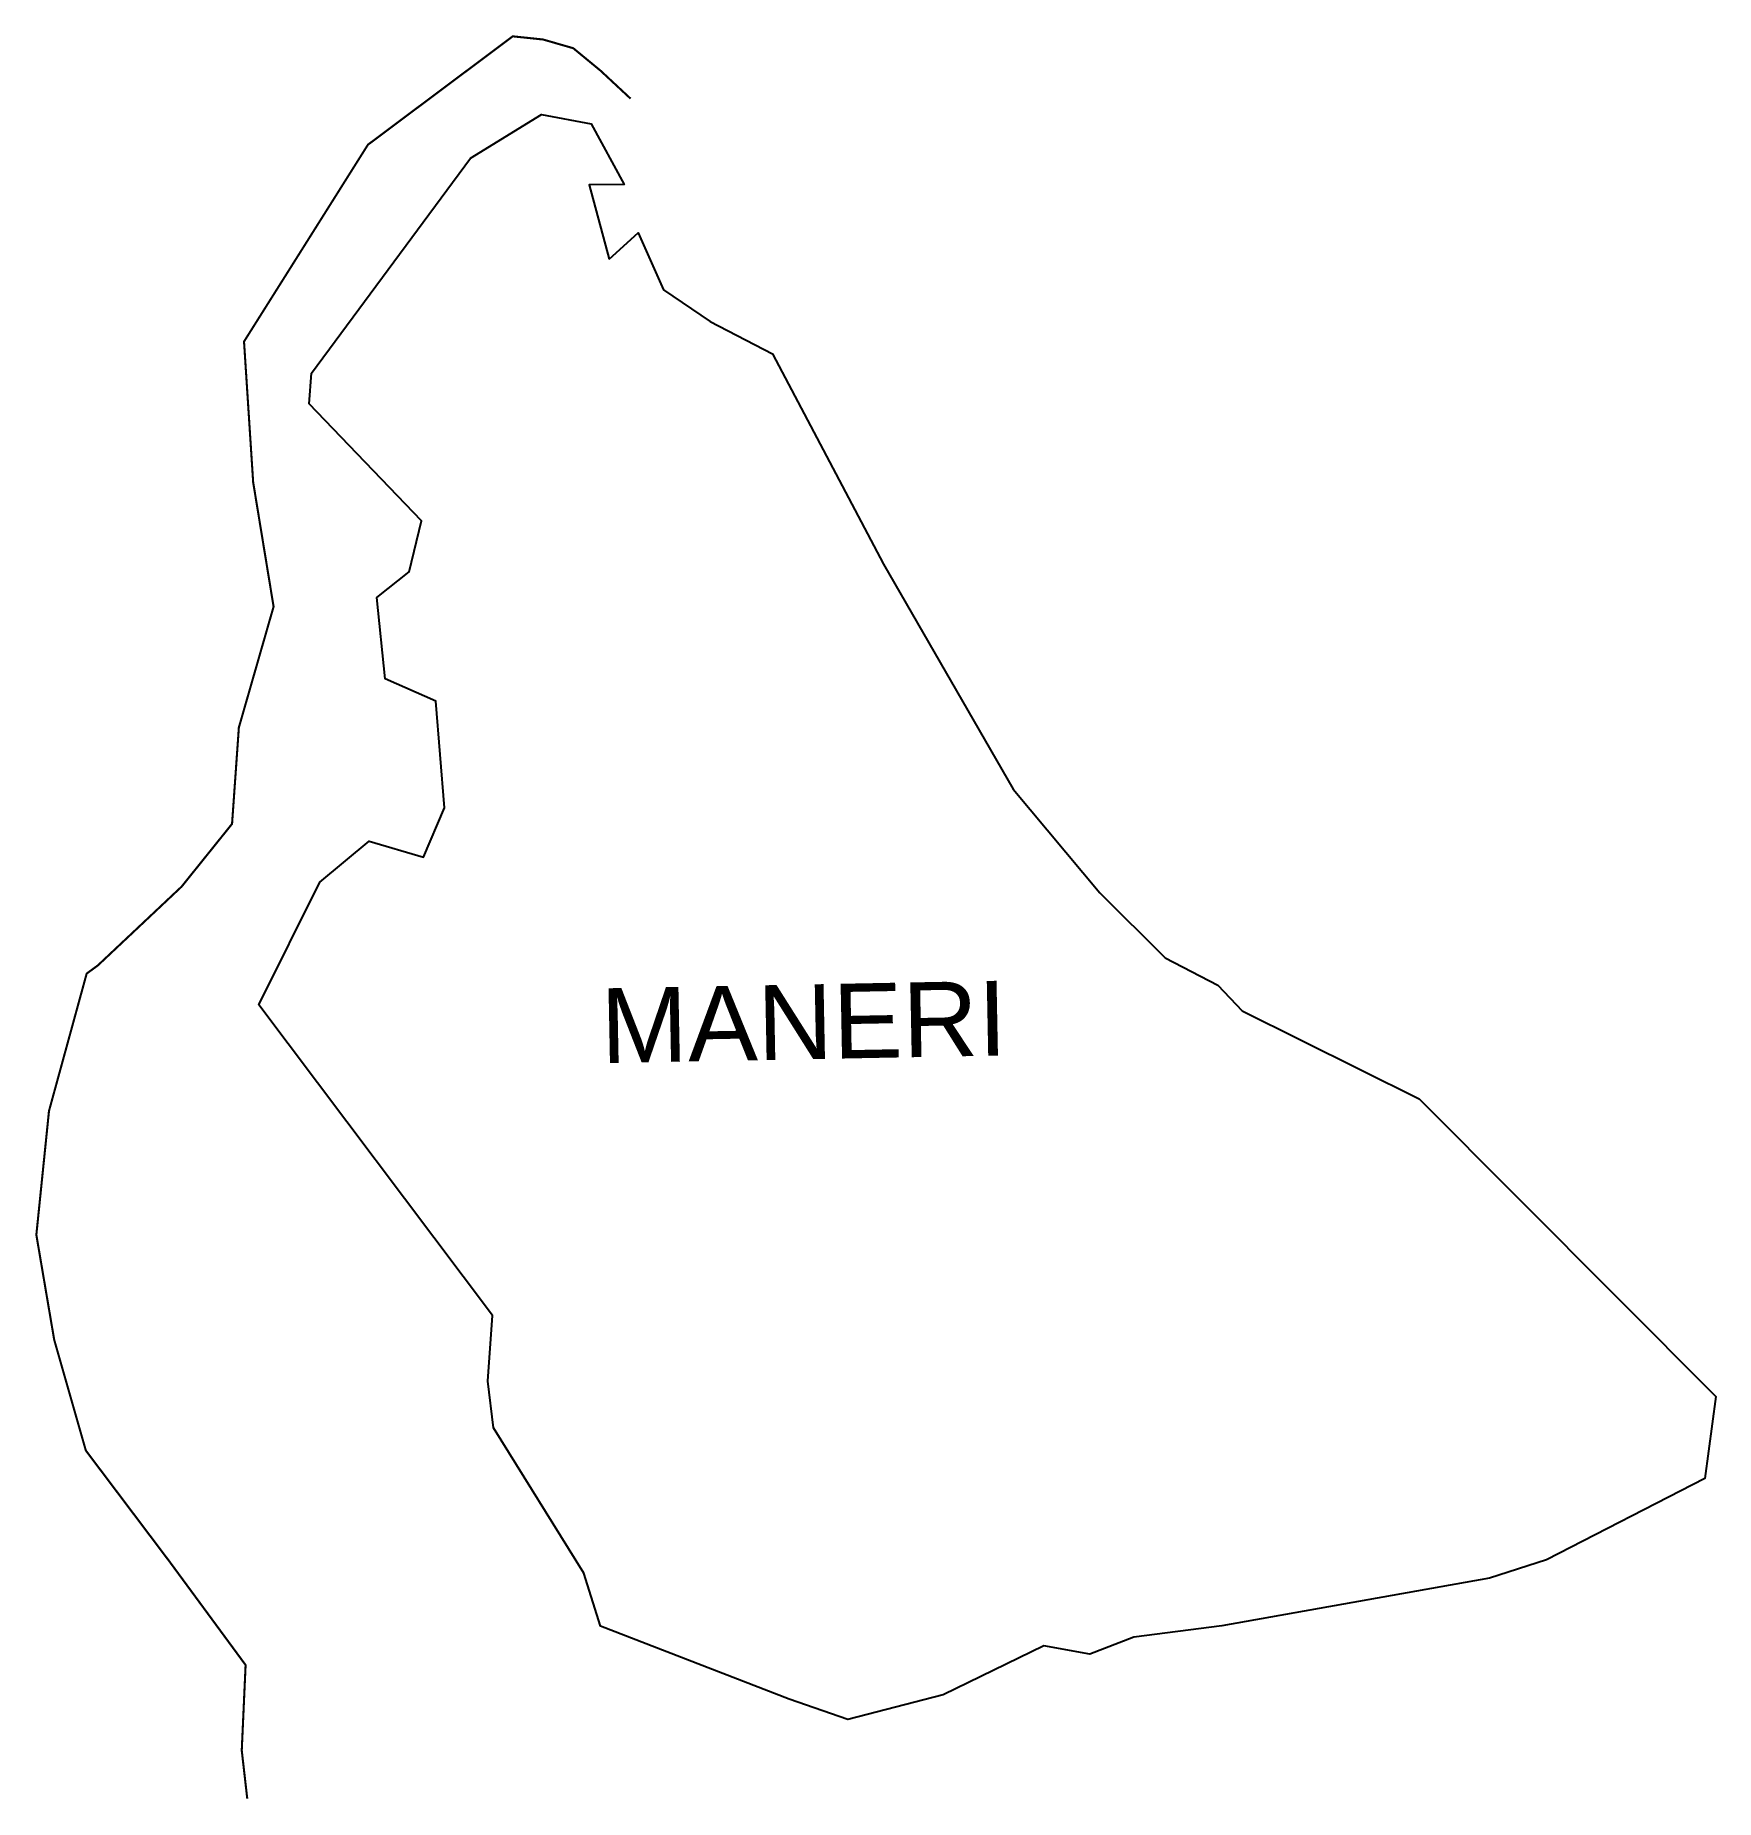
# Model space of a CAD drawing. Header units: metres. Extents: x 281411 to 283854, y 2020414 to 2022980.
import ezdxf

# ---------------------------------------------------------------- set-up
doc = ezdxf.new("R2010")
doc.units = ezdxf.units.M
for name, color, linetype in [('LOW TIDE LINE', 5, 'Continuous'), ('village', 3, 'Continuous'), ('VILLAGE NAME', 250, 'Continuous')]:
    doc.layers.add(name, color=color, linetype=linetype)
doc.styles.get("Standard").update_dxf_attribs({"font": 'calibri.ttf'})

msp = doc.modelspace()

# ---------------------------------------------------------------- linework, layer by layer
at = {"layer": 'LOW TIDE LINE', "lineweight": 18}
msp.add_lwpolyline([(281719.1, 2020415.4, 3.01, 3.01, 0), (281711.1, 2020485.5, 3.01, 3.01, 0), (281716.7, 2020609.7, 3.01, 3.01, 0), (281606.5, 2020759.6, 3.01, 3.01, 0), (281484.4, 2020921.6, 3.01, 3.01, 0), (281438.4, 2021082.6, 3.01, 3.01, 0), (281412.4, 2021235.3, 3.01, 3.01, 0), (281430.8, 2021415.5, 3.01, 3.01, 0), (281485.6, 2021615.3, 3.01, 3.01, 0), (281501.8, 2021627.1, 3.01, 3.01, 0), (281623.6, 2021741.7, 3.01, 3.01, 0), (281697, 2021833, 3.01, 3.01, 0), (281706.9, 2021973.2, 3.01, 3.01, 0), (281757.4, 2022148.9, 3.01, 3.01, 0), (281727.7, 2022329.7, 3.01, 3.01, 0), (281714.4, 2022534.4, 3.01, 3.01, 0), (281894.6, 2022820.7, 3.01, 3.01, 0), (282105.2, 2022978.3, 3.01, 3.01, 0), (282149.2, 2022973.7, 3.01, 3.01, 0), (282193.2, 2022961, 3.01, 3.01, 0), (282232.8, 2022928.4, 3.01, 3.01, 0), (282276.4, 2022887.8, 3.01, 3.01, 0)], format="xyseb", dxfattribs=at)
at = {"layer": 'village', "color": 3}
msp.add_polyline3d([(282245.2, 2022654.2, 0), (282287.4, 2022692.3, 0), (282324.5, 2022609.5, 0), (282392.1, 2022563.8, 0), (282482.9, 2022516.6, 0), (282644.1, 2022210.8, 0), (282832.9, 2021883.3, 0), (282958.8, 2021732.6, 0), (283054.1, 2021638, 0), (283130.3, 2021598.3, 0), (283165.8, 2021561, 0), (283423.3, 2021433, 0), (283854.4, 2021000.4, 0), (283838.8, 2020880.9, 0), (283608.3, 2020762.7, 0), (283525.5, 2020735.8, 0), (283136.5, 2020666.7, 0), (283008.5, 2020650.4, 0), (282944.1, 2020625.5, 0), (282877.5, 2020637.8, 0), (282731.2, 2020566.2, 0), (282592.5, 2020530.7, 0), (282507.2, 2020560, 0), (282232.9, 2020666.3, 0), (282208.5, 2020743.3, 0), (282077, 2020954.7, 0), (282069, 2021022.6, 0), (282075.7, 2021117.8, 0), (281736, 2021569.7, 0), (281824.8, 2021748.1, 0), (281896.2, 2021807.9, 0), (281975.3, 2021784.5, 0), (282006, 2021856.1, 0), (281993.4, 2022011.6, 0), (281919.6, 2022043.8, 0), (281907.6, 2022162.2, 0), (281954.4, 2022199.3, 0), (281972.6, 2022273.8, 0), (281809, 2022444, 0), (281812.3, 2022488.3, 0), (282043.5, 2022801.2, 0), (282146.8, 2022864.4, 0), (282219.1, 2022850.9, 0), (282267.2, 2022762.7, 0), (282216.2, 2022762.4, 0)], close=True, dxfattribs=at)

# ---------------------------------------------------------------- texts
at = {"layer": 'VILLAGE NAME', "insert": (282232, 2021593.7), "char_height": 108.748, "attachment_point": 1, "rotation": 1.1028}
msp.add_mtext_dynamic_manual_height_columns('{\\fArial|b0|i0|c0|p34;MANERI}', width=726.929, gutter_width=543.7, heights=[0], dxfattribs=at)

doc.saveas('drawing.dxf')
